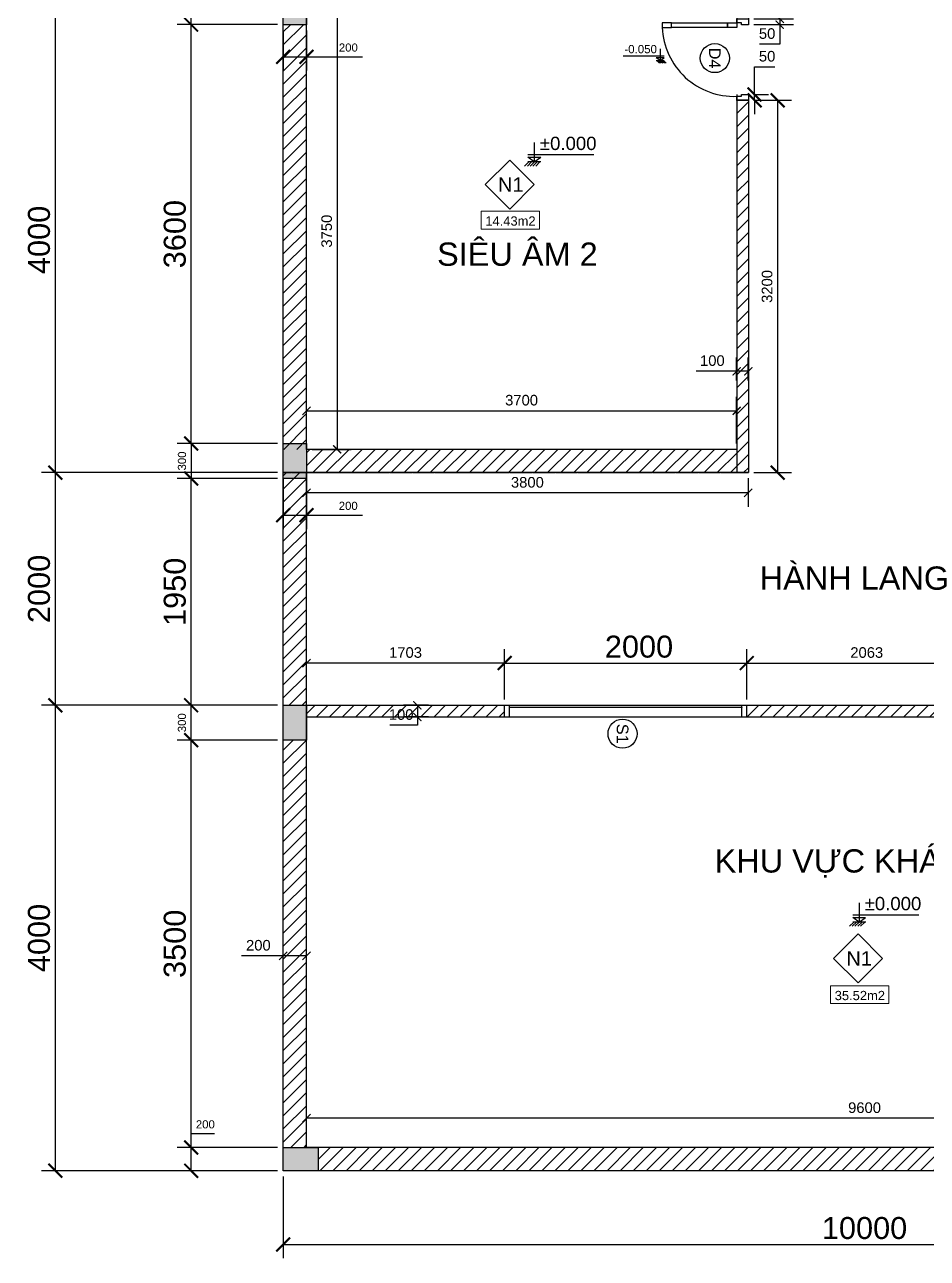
# Model space of a CAD drawing. Header units: millimetres. Extents: x -26398 to 135532, y -376633 to 43268.
# Drawn here: x 20060 to 27824, y -57741 to -47138 of the extents above; entities that cross this region are included whole.
import ezdxf
from ezdxf.enums import TextEntityAlignment as Align

# ---------------------------------------------------------------- set-up
doc = ezdxf.new("R2010")
doc.units = ezdxf.units.MM
doc.linetypes.add('ACAD_ISO02W100', pattern=[15, 12, -3])
for name, color, linetype in [('A-Door', 150, 'Continuous'), ('A5-KICHTHUOC', 251, 'Continuous'), ('cửa', 152, 'Continuous'), ('NT', 1, 'Continuous'), ('trục chia', 160, 'ACAD_ISO02W100'), ('TƯỜNG', 52, 'Continuous')]:
    doc.layers.add(name, color=color, linetype=linetype)
doc.layers.add('A6-GHICHU', color=147, linetype='Continuous', lineweight=20)
doc.styles.add('GHICHU35', font='', dxfattribs={"width": 0.9, "height": 350})
doc.styles.get("Standard").update_dxf_attribs({"font": 'arial.ttf'})
doc.styles.add('TUANH', font='')
doc.styles.get('GHICHU35').set_extended_font_data('VNI-Helve')
doc.styles.get('TUANH').set_extended_font_data('VNI-Helve-Condense', bold=True)
doc.dimstyles.new('dimmatbang', dxfattribs={"dimscale": 70, "dimtxt": 2.7, "dimasz": 1.7, "dimexe": 1.7, "dimexo": 0.7, "dimtad": 1, "dimtoh": 1, "dimdec": 1, "dimtxsty": 'Standard', "dimblk": 'ARCHTICK', "dimcen": 2.5, "dimclrd": 1, "dimclre": 256, "dimadec": 0, "dimazin": 0, "dimtfac": 1, "dimtdec": 1, "dimtmove": 0, "dimatfit": 3, "dimfxl": 1, "dimarcsym": 0})

# ---------------------------------------------------------------- blocks, each defined once
blk = doc.blocks.new('_ArchTick')
at = {"color": 0, "linetype": 'ByBlock', "const_width": 0.15}
blk.add_lwpolyline([(-0.5, -0.5), (0.5, 0.5)], dxfattribs=at)
blk = doc.blocks.new('*D18')
at = {"lineweight": -2, "transparency": 16777216}
for p, q in [((22235, -52988), (20205, -52988)), ((22235, -56988), (20205, -56988))]:
    blk.add_line(p, q, dxfattribs=at)
at = {"color": 1, "lineweight": -2, "transparency": 16777216}
blk.add_line((20324, -56988), (20324, -52988), dxfattribs=at)
at = {"layer": 'DEFPOINTS', "color": 0, "transparency": 16777216}
for p in [(20324, -52988), (22284, -52988), (22284, -56988)]:
    blk.add_point(p, dxfattribs=at)
at = {"color": 1, "lineweight": -2, "transparency": 16777216, "xscale": 119, "yscale": 119, "zscale": 119}
for p, rotation in [((20324, -52988), 90), ((20324, -56988), 270)]:
    blk.add_blockref('_ArchTick', p, dxfattribs=dict(at, rotation=rotation))
at = {"color": 0, "transparency": 16777216, "insert": (20184, -54988), "char_height": 189, "attachment_point": 5, "rotation": 90}
blk.add_mtext('4000', dxfattribs=at)
blk = doc.blocks.new('*D19')
at = {"lineweight": -2, "transparency": 16777216}
for p, q in [((22235, -50988), (20205, -50988)), ((22235, -52988), (20205, -52988))]:
    blk.add_line(p, q, dxfattribs=at)
at = {"color": 1, "lineweight": -2, "transparency": 16777216}
blk.add_line((20324, -52988), (20324, -50988), dxfattribs=at)
at = {"layer": 'DEFPOINTS', "color": 0, "transparency": 16777216}
for p in [(20324, -50988), (22284, -50988), (22284, -52988)]:
    blk.add_point(p, dxfattribs=at)
at = {"color": 1, "lineweight": -2, "transparency": 16777216, "xscale": 119, "yscale": 119, "zscale": 119}
for p, rotation in [((20324, -50988), 90), ((20324, -52988), 270)]:
    blk.add_blockref('_ArchTick', p, dxfattribs=dict(at, rotation=rotation))
at = {"color": 0, "transparency": 16777216, "insert": (20184, -51988), "char_height": 189, "attachment_point": 5, "rotation": 90}
blk.add_mtext('2000', dxfattribs=at)
blk = doc.blocks.new('*D20')
at = {"lineweight": -2, "transparency": 16777216}
for p, q in [((22235, -46988), (20205, -46988)), ((22235, -50988), (20205, -50988))]:
    blk.add_line(p, q, dxfattribs=at)
at = {"color": 1, "lineweight": -2, "transparency": 16777216}
blk.add_line((20324, -50988), (20324, -46988), dxfattribs=at)
at = {"layer": 'DEFPOINTS', "color": 0, "transparency": 16777216}
for p in [(20324, -46988), (22284, -46988), (22284, -50988)]:
    blk.add_point(p, dxfattribs=at)
at = {"color": 1, "lineweight": -2, "transparency": 16777216, "xscale": 119, "yscale": 119, "zscale": 119}
for p, rotation in [((20324, -46988), 90), ((20324, -50988), 270)]:
    blk.add_blockref('_ArchTick', p, dxfattribs=dict(at, rotation=rotation))
at = {"color": 0, "transparency": 16777216, "insert": (20184, -48988), "char_height": 189, "attachment_point": 5, "rotation": 90}
blk.add_mtext('4000', dxfattribs=at)
blk = doc.blocks.new('*D25')
at = {"lineweight": -2, "transparency": 16777216}
for p, q in [((22284, -57037), (22284, -57741)), ((32284, -57037), (32284, -57741))]:
    blk.add_line(p, q, dxfattribs=at)
at = {"color": 1, "lineweight": -2, "transparency": 16777216}
blk.add_line((22284, -57622), (32284, -57622), dxfattribs=at)
at = {"layer": 'DEFPOINTS', "color": 0, "transparency": 16777216}
for p in [(22284, -56988), (32284, -56988), (32284, -57622)]:
    blk.add_point(p, dxfattribs=at)
at = {"color": 1, "lineweight": -2, "transparency": 16777216, "xscale": 119, "yscale": 119, "zscale": 119, "rotation": 180}
blk.add_blockref('_ArchTick', (22284, -57622), dxfattribs=at)
at = {"color": 1, "lineweight": -2, "transparency": 16777216, "xscale": 119, "yscale": 119, "zscale": 119}
blk.add_blockref('_ArchTick', (32284, -57622), dxfattribs=at)
at = {"color": 0, "transparency": 16777216, "insert": (27284, -57482), "char_height": 189, "attachment_point": 5}
blk.add_mtext('10000', dxfattribs=at)
blk = doc.blocks.new('A$C7DB75F4D')
at = {"layer": 'A-Door'}
for points in [[(625, 740), (625, 660), (665, 660), (665, 740)], [(625, 180), (625, 660), (665, 660), (665, 180)], [(625, 100), (625, 180), (665, 180), (665, 100)], [(35, 100), (35, 60), (50, 60), (50, 50), (50, 0), (0, 0), (0, 100)], [(665, 100), (700, 100), (700, 0), (650, 0), (650, 50), (650, 60), (665, 60)]]:
    blk.add_lwpolyline(points, close=True, dxfattribs=at)
at = {"layer": 'NT', "color": 1}
blk.add_arc((650, 125), 616, 92.3278, 182.3278, dxfattribs=at)
blk = doc.blocks.new('*D35')
at = {"color": 1, "lineweight": -2, "transparency": 16777216}
for p, q in [((21492, -56788), (21492, -56669)), ((21492, -56669), (21692, -56669)), ((21492, -56988), (21492, -56788))]:
    blk.add_line(p, q, dxfattribs=at)
at = {"lineweight": -2, "transparency": 16777216}
for p, q in [((22235, -56788), (21373, -56788)), ((22235, -56988), (21373, -56988))]:
    blk.add_line(p, q, dxfattribs=at)
at = {"layer": 'DEFPOINTS', "color": 0, "transparency": 16777216}
for p in [(21492, -56788), (22284, -56788), (22284, -56988)]:
    blk.add_point(p, dxfattribs=at)
at = {"color": 1, "lineweight": -2, "transparency": 16777216, "xscale": 119, "yscale": 119, "zscale": 119}
for p, rotation in [((21492, -56788), 90), ((21492, -56988), 270)]:
    blk.add_blockref('_ArchTick', p, dxfattribs=dict(at, rotation=rotation))
at = {"color": 0, "transparency": 16777216, "insert": (21614, -56590), "char_height": 70, "attachment_point": 5}
blk.add_mtext('200', dxfattribs=at)
blk = doc.blocks.new('*D36')
at = {"lineweight": -2, "transparency": 16777216}
for p, q in [((22235, -53288), (21373, -53288)), ((22235, -56788), (21373, -56788))]:
    blk.add_line(p, q, dxfattribs=at)
at = {"color": 1, "lineweight": -2, "transparency": 16777216}
blk.add_line((21492, -56788), (21492, -53288), dxfattribs=at)
at = {"layer": 'DEFPOINTS', "color": 0, "transparency": 16777216}
for p in [(21492, -53288), (22284, -53288), (22284, -56788)]:
    blk.add_point(p, dxfattribs=at)
at = {"color": 1, "lineweight": -2, "transparency": 16777216, "xscale": 119, "yscale": 119, "zscale": 119}
for p, rotation in [((21492, -53288), 90), ((21492, -56788), 270)]:
    blk.add_blockref('_ArchTick', p, dxfattribs=dict(at, rotation=rotation))
at = {"color": 0, "transparency": 16777216, "insert": (21352, -55038), "char_height": 189, "attachment_point": 5, "rotation": 90}
blk.add_mtext('3500', dxfattribs=at)
blk = doc.blocks.new('*D37')
at = {"lineweight": -2, "transparency": 16777216}
for p, q in [((22235, -52988), (21401, -52988)), ((22235, -53288), (21401, -53288))]:
    blk.add_line(p, q, dxfattribs=at)
at = {"color": 1, "lineweight": -2, "transparency": 16777216}
blk.add_line((21492, -53288), (21492, -52988), dxfattribs=at)
at = {"layer": 'DEFPOINTS', "color": 0, "transparency": 16777216}
for p in [(21492, -52988), (22284, -52988), (22284, -53288)]:
    blk.add_point(p, dxfattribs=at)
at = {"color": 1, "lineweight": -2, "transparency": 16777216, "xscale": 70, "yscale": 70, "zscale": 70}
for p, rotation in [((21492, -52988), 90), ((21492, -53288), 270)]:
    blk.add_blockref('_ArchTick', p, dxfattribs=dict(at, rotation=rotation))
at = {"color": 0, "transparency": 16777216, "insert": (21413, -53138), "char_height": 70, "attachment_point": 5, "rotation": 90}
blk.add_mtext('300', dxfattribs=at)
blk = doc.blocks.new('*D38')
at = {"lineweight": -2, "transparency": 16777216}
for p, q in [((22235, -51038), (21373, -51038)), ((22235, -52988), (21373, -52988))]:
    blk.add_line(p, q, dxfattribs=at)
at = {"color": 1, "lineweight": -2, "transparency": 16777216}
blk.add_line((21492, -52988), (21492, -51038), dxfattribs=at)
at = {"layer": 'DEFPOINTS', "color": 0, "transparency": 16777216}
for p in [(21492, -51038), (22284, -51038), (22284, -52988)]:
    blk.add_point(p, dxfattribs=at)
at = {"color": 1, "lineweight": -2, "transparency": 16777216, "xscale": 119, "yscale": 119, "zscale": 119}
for p, rotation in [((21492, -51038), 90), ((21492, -52988), 270)]:
    blk.add_blockref('_ArchTick', p, dxfattribs=dict(at, rotation=rotation))
at = {"color": 0, "transparency": 16777216, "insert": (21352, -52013), "char_height": 189, "attachment_point": 5, "rotation": 90}
blk.add_mtext('1950', dxfattribs=at)
blk = doc.blocks.new('*D39')
at = {"lineweight": -2, "transparency": 16777216}
for p, q in [((22235, -50738), (21401, -50738)), ((22235, -51038), (21401, -51038))]:
    blk.add_line(p, q, dxfattribs=at)
at = {"color": 1, "lineweight": -2, "transparency": 16777216}
blk.add_line((21492, -50738), (21492, -51038), dxfattribs=at)
at = {"layer": 'DEFPOINTS', "color": 0, "transparency": 16777216}
for p in [(22284, -50738), (21492, -51038), (22284, -51038)]:
    blk.add_point(p, dxfattribs=at)
at = {"color": 1, "lineweight": -2, "transparency": 16777216, "xscale": 70, "yscale": 70, "zscale": 70}
for p, rotation in [((21492, -50738), 90), ((21492, -51038), 270)]:
    blk.add_blockref('_ArchTick', p, dxfattribs=dict(at, rotation=rotation))
at = {"color": 0, "transparency": 16777216, "insert": (21413, -50888), "char_height": 70, "attachment_point": 5, "rotation": 90}
blk.add_mtext('300', dxfattribs=at)
blk = doc.blocks.new('*D40')
at = {"lineweight": -2, "transparency": 16777216}
for p, q in [((22235, -47138), (21373, -47138)), ((22235, -50738), (21373, -50738))]:
    blk.add_line(p, q, dxfattribs=at)
at = {"color": 1, "lineweight": -2, "transparency": 16777216}
blk.add_line((21492, -50738), (21492, -47138), dxfattribs=at)
at = {"layer": 'DEFPOINTS', "color": 0, "transparency": 16777216}
for p in [(21492, -47138), (22284, -47138), (22284, -50738)]:
    blk.add_point(p, dxfattribs=at)
at = {"color": 1, "lineweight": -2, "transparency": 16777216, "xscale": 119, "yscale": 119, "zscale": 119}
for p, rotation in [((21492, -47138), 90), ((21492, -50738), 270)]:
    blk.add_blockref('_ArchTick', p, dxfattribs=dict(at, rotation=rotation))
at = {"color": 0, "transparency": 16777216, "insert": (21352, -48938), "char_height": 189, "attachment_point": 5, "rotation": 90}
blk.add_mtext('3600', dxfattribs=at)
blk = doc.blocks.new('*D41')
at = {"color": 1, "lineweight": -2, "transparency": 16777216}
for p, q in [((21492, -46988), (21492, -46918)), ((21492, -46918), (21654, -46918)), ((21492, -47138), (21492, -46988))]:
    blk.add_line(p, q, dxfattribs=at)
at = {"lineweight": -2, "transparency": 16777216}
for p, q in [((22235, -46988), (21401, -46988)), ((22235, -47138), (21401, -47138))]:
    blk.add_line(p, q, dxfattribs=at)
at = {"layer": 'DEFPOINTS', "color": 0, "transparency": 16777216}
for p in [(21492, -46988), (22284, -46988), (22284, -47138)]:
    blk.add_point(p, dxfattribs=at)
at = {"color": 1, "lineweight": -2, "transparency": 16777216, "xscale": 70, "yscale": 70, "zscale": 70}
for p, rotation in [((21492, -46988), 90), ((21492, -47138), 270)]:
    blk.add_blockref('_ArchTick', p, dxfattribs=dict(at, rotation=rotation))
at = {"color": 0, "transparency": 16777216, "insert": (21595, -46846), "char_height": 56, "attachment_point": 5}
blk.add_mtext('150', dxfattribs=at)
blk = doc.blocks.new('*D56')
at = {"lineweight": -2, "transparency": 16777216}
for p, q in [((24188, -52939), (24188, -52506)), ((26271, -52939), (26271, -52506))]:
    blk.add_line(p, q, dxfattribs=at)
at = {"color": 1, "lineweight": -2, "transparency": 16777216}
blk.add_line((24188, -52625), (26271, -52625), dxfattribs=at)
at = {"layer": 'DEFPOINTS', "color": 0, "transparency": 16777216}
for p in [(26271, -52625), (24188, -52988), (26271, -52988)]:
    blk.add_point(p, dxfattribs=at)
at = {"color": 1, "lineweight": -2, "transparency": 16777216, "xscale": 119, "yscale": 119, "zscale": 119, "rotation": 180}
blk.add_blockref('_ArchTick', (24188, -52625), dxfattribs=at)
at = {"color": 1, "lineweight": -2, "transparency": 16777216, "xscale": 119, "yscale": 119, "zscale": 119}
blk.add_blockref('_ArchTick', (26271, -52625), dxfattribs=at)
at = {"color": 0, "transparency": 16777216, "insert": (25344, -52485), "char_height": 189, "attachment_point": 5}
blk.add_mtext('{\\fArial|b0|i0|c163|p34;2000}', dxfattribs=at)
blk = doc.blocks.new('1-cote nen')
for p, q in [((-2, 267), (-2, 0)), ((-91, 102), (828, 102)), ((-2, 0), (-91, 63)), ((-91, 63), (88, 63)), ((90, 0), (-91, 0)), ((-2, 0), (88, 63)), ((-137, -60), (-77, 0)), ((-99, -60), (-39, 0)), ((-60, -60), (0, 0)), ((-21, -60), (39, 0)), ((17, -60), (77, 0))]:
    blk.add_line(p, q)
at = {"ltscale": 50, "style": 'GHICHU35', "width": 0.9}
blk.add_attdef('%%P0.000', (75, 164), '', height=187, dxfattribs=at)
blk = doc.blocks.new('*D60')
at = {"lineweight": -2, "transparency": 16777216}
for p, q in [((22484, -50787), (22484, -51473)), ((22284, -51037), (22284, -51473))]:
    blk.add_line(p, q, dxfattribs=at)
at = {"color": 1, "lineweight": -2, "transparency": 16777216}
for p, q in [((22284, -51354), (22484, -51354)), ((22484, -51354), (22965, -51354))]:
    blk.add_line(p, q, dxfattribs=at)
at = {"layer": 'DEFPOINTS', "color": 0, "transparency": 16777216}
for p in [(22484, -50738), (22284, -50988), (22484, -51354)]:
    blk.add_point(p, dxfattribs=at)
at = {"color": 1, "lineweight": -2, "transparency": 16777216, "xscale": 119, "yscale": 119, "zscale": 119, "rotation": 180}
blk.add_blockref('_ArchTick', (22284, -51354), dxfattribs=at)
at = {"color": 1, "lineweight": -2, "transparency": 16777216, "xscale": 119, "yscale": 119, "zscale": 119}
blk.add_blockref('_ArchTick', (22484, -51354), dxfattribs=at)
at = {"color": 0, "transparency": 16777216, "insert": (22843, -51274), "char_height": 70, "attachment_point": 5}
blk.add_mtext('200', dxfattribs=at)
blk = doc.blocks.new('*D61')
at = {"lineweight": -2, "transparency": 16777216}
for p, q in [((22284, -47187), (22284, -47533)), ((22484, -47187), (22484, -47533))]:
    blk.add_line(p, q, dxfattribs=at)
at = {"color": 1, "lineweight": -2, "transparency": 16777216}
for p, q in [((22284, -47414), (22484, -47414)), ((22484, -47414), (22966, -47414))]:
    blk.add_line(p, q, dxfattribs=at)
at = {"layer": 'DEFPOINTS', "color": 0, "transparency": 16777216}
for p in [(22284, -47138), (22484, -47138), (22484, -47414)]:
    blk.add_point(p, dxfattribs=at)
at = {"color": 1, "lineweight": -2, "transparency": 16777216, "xscale": 119, "yscale": 119, "zscale": 119, "rotation": 180}
blk.add_blockref('_ArchTick', (22284, -47414), dxfattribs=at)
at = {"color": 1, "lineweight": -2, "transparency": 16777216, "xscale": 119, "yscale": 119, "zscale": 119}
blk.add_blockref('_ArchTick', (22484, -47414), dxfattribs=at)
at = {"color": 0, "transparency": 16777216, "insert": (22844, -47335), "char_height": 70, "attachment_point": 5}
blk.add_mtext('200', dxfattribs=at)
blk = doc.blocks.new('*D67')
at = {"lineweight": -2, "transparency": 16777216}
for p, q in [((26333, -47788), (26656, -47788)), ((26333, -50988), (26656, -50988))]:
    blk.add_line(p, q, dxfattribs=at)
at = {"color": 1, "lineweight": -2, "transparency": 16777216}
blk.add_line((26537, -50988), (26537, -47788), dxfattribs=at)
at = {"layer": 'DEFPOINTS', "color": 0, "transparency": 16777216}
for p in [(26284, -47788), (26537, -47788), (26284, -50988)]:
    blk.add_point(p, dxfattribs=at)
at = {"color": 1, "lineweight": -2, "transparency": 16777216, "xscale": 119, "yscale": 119, "zscale": 119}
for p, rotation in [((26537, -47788), 90), ((26537, -50988), 270)]:
    blk.add_blockref('_ArchTick', p, dxfattribs=dict(at, rotation=rotation))
at = {"color": 0, "transparency": 16777216, "insert": (26446, -49388), "char_height": 91, "attachment_point": 5, "rotation": 90}
blk.add_mtext('3200', dxfattribs=at)
blk = doc.blocks.new('*D68')
at = {"color": 1, "lineweight": -2, "transparency": 16777216}
for p, q in [((26338, -47738), (26338, -47500)), ((26338, -47500), (26511, -47500)), ((26338, -47788), (26338, -47738)), ((26338, -47788), (26338, -47907))]:
    blk.add_line(p, q, dxfattribs=at)
at = {"lineweight": -2, "transparency": 16777216}
for p, q in [((26333, -47738), (26457, -47738)), ((26333, -47788), (26457, -47788))]:
    blk.add_line(p, q, dxfattribs=at)
at = {"layer": 'DEFPOINTS', "color": 0, "transparency": 16777216}
for p in [(26284, -47738), (26284, -47788), (26338, -47738)]:
    blk.add_point(p, dxfattribs=at)
at = {"color": 1, "lineweight": -2, "transparency": 16777216, "xscale": 119, "yscale": 119, "zscale": 119}
for p, rotation in [((26338, -47738), 270), ((26338, -47788), 90)]:
    blk.add_blockref('_ArchTick', p, dxfattribs=dict(at, rotation=rotation))
at = {"color": 0, "transparency": 16777216, "insert": (26446, -47410), "char_height": 91, "attachment_point": 5}
blk.add_mtext('50', dxfattribs=at)
blk = doc.blocks.new('*D69')
at = {"color": 1, "lineweight": -2, "transparency": 16777216}
for p, q in [((26555, -47088), (26555, -47018)), ((26555, -47088), (26555, -47138)), ((26555, -47138), (26555, -47305)), ((26555, -47305), (26381, -47305))]:
    blk.add_line(p, q, dxfattribs=at)
at = {"lineweight": -2, "transparency": 16777216}
for p, q in [((26333, -47088), (26674, -47088)), ((26333, -47138), (26674, -47138))]:
    blk.add_line(p, q, dxfattribs=at)
at = {"layer": 'DEFPOINTS', "color": 0, "transparency": 16777216}
for p in [(26284, -47088), (26284, -47138), (26555, -47088)]:
    blk.add_point(p, dxfattribs=at)
at = {"color": 1, "lineweight": -2, "transparency": 16777216, "xscale": 70, "yscale": 70, "zscale": 70}
for p, rotation in [((26555, -47088), 270), ((26555, -47138), 90)]:
    blk.add_blockref('_ArchTick', p, dxfattribs=dict(at, rotation=rotation))
at = {"color": 0, "transparency": 16777216, "insert": (26446, -47215), "char_height": 91, "attachment_point": 5}
blk.add_mtext('50', dxfattribs=at)
blk = doc.blocks.new('*D133')
at = {"lineweight": -2, "transparency": 16777216}
for p, q in [((26184, -50197), (26184, -49998)), ((26284, -50197), (26284, -49998))]:
    blk.add_line(p, q, dxfattribs=at)
at = {"color": 1, "lineweight": -2, "transparency": 16777216}
for p, q in [((26184, -50117), (25835, -50117)), ((26284, -50117), (26184, -50117))]:
    blk.add_line(p, q, dxfattribs=at)
at = {"layer": 'DEFPOINTS', "color": 0, "transparency": 16777216}
for p in [(26184, -50117), (26184, -50246), (26284, -50246)]:
    blk.add_point(p, dxfattribs=at)
at = {"color": 1, "lineweight": -2, "transparency": 16777216, "xscale": 70, "yscale": 70, "zscale": 70, "rotation": 180}
blk.add_blockref('_ArchTick', (26184, -50117), dxfattribs=at)
at = {"color": 1, "lineweight": -2, "transparency": 16777216, "xscale": 70, "yscale": 70, "zscale": 70}
blk.add_blockref('_ArchTick', (26284, -50117), dxfattribs=at)
at = {"color": 0, "transparency": 16777216, "insert": (25975, -50026), "char_height": 91, "attachment_point": 5}
blk.add_mtext('100', dxfattribs=at)
blk = doc.blocks.new('*D151')
at = {"lineweight": -2, "transparency": 16777216}
for p, q in [((22533, -47038), (22867, -47038)), ((22533, -50788), (22867, -50788))]:
    blk.add_line(p, q, dxfattribs=at)
at = {"color": 1, "lineweight": -2, "transparency": 16777216}
blk.add_line((22748, -47038), (22748, -50788), dxfattribs=at)
at = {"layer": 'DEFPOINTS', "color": 0, "transparency": 16777216}
for p in [(22484, -47038), (22484, -50788), (22748, -50788)]:
    blk.add_point(p, dxfattribs=at)
at = {"color": 1, "lineweight": -2, "transparency": 16777216, "xscale": 70, "yscale": 70, "zscale": 70}
for p, rotation in [((22748, -47038), 90), ((22748, -50788), 270)]:
    blk.add_blockref('_ArchTick', p, dxfattribs=dict(at, rotation=rotation))
at = {"color": 0, "transparency": 16777216, "insert": (22658, -48913), "char_height": 91, "attachment_point": 5, "rotation": 90}
blk.add_mtext('3750', dxfattribs=at)
blk = doc.blocks.new('*D152')
at = {"lineweight": -2, "transparency": 16777216}
for p, q in [((22484, -50739), (22484, -50338)), ((26184, -50739), (26184, -50338))]:
    blk.add_line(p, q, dxfattribs=at)
at = {"color": 1, "lineweight": -2, "transparency": 16777216}
blk.add_line((22484, -50457), (26184, -50457), dxfattribs=at)
at = {"layer": 'DEFPOINTS', "color": 0, "transparency": 16777216}
for p in [(26184, -50457), (22484, -50788), (26184, -50788)]:
    blk.add_point(p, dxfattribs=at)
at = {"color": 1, "lineweight": -2, "transparency": 16777216, "xscale": 70, "yscale": 70, "zscale": 70, "rotation": 180}
blk.add_blockref('_ArchTick', (22484, -50457), dxfattribs=at)
at = {"color": 1, "lineweight": -2, "transparency": 16777216, "xscale": 70, "yscale": 70, "zscale": 70}
blk.add_blockref('_ArchTick', (26184, -50457), dxfattribs=at)
at = {"color": 0, "transparency": 16777216, "insert": (24334, -50366), "char_height": 91, "attachment_point": 5}
blk.add_mtext('3700', dxfattribs=at)
blk = doc.blocks.new('*D170')
at = {"lineweight": -2, "transparency": 16777216}
for p, q in [((22484, -56739), (22484, -56418)), ((32084, -56739), (32084, -56418))]:
    blk.add_line(p, q, dxfattribs=at)
at = {"color": 1, "lineweight": -2, "transparency": 16777216}
blk.add_line((32084, -56537), (22484, -56537), dxfattribs=at)
at = {"layer": 'DEFPOINTS', "color": 0, "transparency": 16777216}
for p in [(22484, -56537), (22484, -56788), (32084, -56788)]:
    blk.add_point(p, dxfattribs=at)
at = {"color": 1, "lineweight": -2, "transparency": 16777216, "xscale": 70, "yscale": 70, "zscale": 70, "rotation": 180}
blk.add_blockref('_ArchTick', (22484, -56537), dxfattribs=at)
at = {"color": 1, "lineweight": -2, "transparency": 16777216, "xscale": 70, "yscale": 70, "zscale": 70}
blk.add_blockref('_ArchTick', (32084, -56537), dxfattribs=at)
at = {"color": 0, "transparency": 16777216, "insert": (27284, -56447), "char_height": 91, "attachment_point": 5}
blk.add_mtext('9600', dxfattribs=at)
blk = doc.blocks.new('*D171')
at = {"lineweight": -2, "transparency": 16777216}
for p, q in [((22484, -52939), (22484, -52506)), ((24188, -52939), (24188, -52506))]:
    blk.add_line(p, q, dxfattribs=at)
at = {"color": 1, "lineweight": -2, "transparency": 16777216}
blk.add_line((24188, -52625), (22484, -52625), dxfattribs=at)
at = {"layer": 'DEFPOINTS', "color": 0, "transparency": 16777216}
for p in [(22484, -52625), (22484, -52988), (24188, -52988)]:
    blk.add_point(p, dxfattribs=at)
at = {"color": 1, "lineweight": -2, "transparency": 16777216, "xscale": 70, "yscale": 70, "zscale": 70, "rotation": 180}
blk.add_blockref('_ArchTick', (22484, -52625), dxfattribs=at)
at = {"color": 1, "lineweight": -2, "transparency": 16777216, "xscale": 70, "yscale": 70, "zscale": 70}
blk.add_blockref('_ArchTick', (24188, -52625), dxfattribs=at)
at = {"color": 0, "transparency": 16777216, "insert": (23336, -52535), "char_height": 91, "attachment_point": 5}
blk.add_mtext('{\\fArial|b0|i0|c163|p34;1703}', dxfattribs=at)
blk = doc.blocks.new('*D172')
at = {"lineweight": -2, "transparency": 16777216}
for p, q in [((26271, -52939), (26271, -52506)), ((28334, -52939), (28334, -52506))]:
    blk.add_line(p, q, dxfattribs=at)
at = {"color": 1, "lineweight": -2, "transparency": 16777216}
blk.add_line((26271, -52625), (28334, -52625), dxfattribs=at)
at = {"layer": 'DEFPOINTS', "color": 0, "transparency": 16777216}
for p in [(28334, -52625), (26271, -52988), (28334, -52988)]:
    blk.add_point(p, dxfattribs=at)
at = {"color": 1, "lineweight": -2, "transparency": 16777216, "xscale": 70, "yscale": 70, "zscale": 70, "rotation": 180}
blk.add_blockref('_ArchTick', (26271, -52625), dxfattribs=at)
at = {"color": 1, "lineweight": -2, "transparency": 16777216, "xscale": 70, "yscale": 70, "zscale": 70}
blk.add_blockref('_ArchTick', (28334, -52625), dxfattribs=at)
at = {"color": 0, "transparency": 16777216, "insert": (27303, -52535), "char_height": 91, "attachment_point": 5}
blk.add_mtext('{\\fArial|b0|i0|c163|p34;2063}', dxfattribs=at)
blk = doc.blocks.new('*D176')
at = {"lineweight": -2, "transparency": 16777216}
for p, q in [((22484, -51037), (22484, -51281)), ((26284, -51037), (26284, -51281))]:
    blk.add_line(p, q, dxfattribs=at)
at = {"color": 1, "lineweight": -2, "transparency": 16777216}
blk.add_line((26284, -51162), (22484, -51162), dxfattribs=at)
at = {"layer": 'DEFPOINTS', "color": 0, "transparency": 16777216}
for p in [(22484, -50988), (26284, -50988), (22484, -51162)]:
    blk.add_point(p, dxfattribs=at)
at = {"color": 1, "lineweight": -2, "transparency": 16777216, "xscale": 70, "yscale": 70, "zscale": 70, "rotation": 180}
blk.add_blockref('_ArchTick', (22484, -51162), dxfattribs=at)
at = {"color": 1, "lineweight": -2, "transparency": 16777216, "xscale": 70, "yscale": 70, "zscale": 70}
blk.add_blockref('_ArchTick', (26284, -51162), dxfattribs=at)
at = {"color": 0, "transparency": 16777216, "insert": (24384, -51072), "char_height": 91, "attachment_point": 5}
blk.add_mtext('3800', dxfattribs=at)
blk = doc.blocks.new('*D180')
at = {"lineweight": -2, "transparency": 16777216}
for p, q in [((23533, -52988), (23319, -52988)), ((23533, -53088), (23319, -53088))]:
    blk.add_line(p, q, dxfattribs=at)
at = {"color": 1, "lineweight": -2, "transparency": 16777216}
for p, q in [((23438, -52988), (23438, -53088)), ((23438, -53088), (23438, -53158)), ((23438, -53158), (23202, -53158))]:
    blk.add_line(p, q, dxfattribs=at)
at = {"layer": 'DEFPOINTS', "color": 0, "transparency": 16777216}
for p in [(23582, -52988), (23438, -53088), (23582, -53088)]:
    blk.add_point(p, dxfattribs=at)
at = {"color": 1, "lineweight": -2, "transparency": 16777216, "xscale": 70, "yscale": 70, "zscale": 70}
for p, rotation in [((23438, -52988), 90), ((23438, -53088), 270)]:
    blk.add_blockref('_ArchTick', p, dxfattribs=dict(at, rotation=rotation))
at = {"color": 0, "transparency": 16777216, "insert": (23298, -53068), "char_height": 91, "attachment_point": 5}
blk.add_mtext('100', dxfattribs=at)
blk = doc.blocks.new('*D183')
at = {"lineweight": -2, "transparency": 16777216}
for p, q in [((22284, -55288), (22284, -55022)), ((22484, -55288), (22484, -55022))]:
    blk.add_line(p, q, dxfattribs=at)
at = {"color": 1, "lineweight": -2, "transparency": 16777216}
for p, q in [((22284, -55141), (21925, -55141)), ((22484, -55141), (22284, -55141))]:
    blk.add_line(p, q, dxfattribs=at)
at = {"layer": 'DEFPOINTS', "color": 0, "transparency": 16777216}
for p in [(22284, -55141), (22284, -55337), (22484, -55337)]:
    blk.add_point(p, dxfattribs=at)
at = {"color": 1, "lineweight": -2, "transparency": 16777216, "xscale": 70, "yscale": 70, "zscale": 70, "rotation": 180}
blk.add_blockref('_ArchTick', (22284, -55141), dxfattribs=at)
at = {"color": 1, "lineweight": -2, "transparency": 16777216, "xscale": 70, "yscale": 70, "zscale": 70}
blk.add_blockref('_ArchTick', (22484, -55141), dxfattribs=at)
at = {"color": 0, "transparency": 16777216, "insert": (22070, -55051), "char_height": 91, "attachment_point": 5}
blk.add_mtext('200', dxfattribs=at)

msp = doc.modelspace()

# ---------------------------------------------------------------- hatches: boundary and pattern name
h = msp.add_hatch(color=1)
h.dxf.hatch_style = 1
h.paths.add_polyline_path([(22284.47, -46838.06), (22284.47, -47138.06), (22484.47, -47138.06), (22484.47, -46838.06)])
h = msp.add_hatch()
h.set_pattern_fill('ANSI31', color=256, scale=25)
h.paths.add_polyline_path([(26184.47, -50988.06), (26284.47, -50988.06), (26284.47, -47788.06), (26184.47, -47788.06)])
h.paths.add_polyline_path([(25841.95, -50120.99), (26099.55, -50120.99), (26099.55, -49933.47), (25841.95, -49933.47)], flags=9)
h = msp.add_hatch(color=1)
h.dxf.hatch_style = 1
h.paths.add_polyline_path([(22484.47, -51038.06), (22484.47, -50738.06), (22284.47, -50738.06), (22284.47, -51038.06)])
h = msp.add_hatch()
h.set_pattern_fill('ANSI31', color=256, scale=25)
h.paths.add_polyline_path([(22484.47, -53288.06), (22284.47, -53288.06), (22284.47, -56788.06), (22484.47, -56788.06)])
h.paths.add_polyline_path([(28334.47, -52988.06), (26271.25, -52988.06), (26271.25, -53088.06), (28334.47, -53088.06)])
h.paths.add_polyline_path([(24187.91, -52988.06), (22484.47, -52988.06), (22484.47, -53088.06), (24187.91, -53088.06)])
h.paths.add_polyline_path([(26184.47, -50788.06), (22484.47, -50788.06), (22484.47, -50988.06), (26184.47, -50988.06)])
h.paths.add_polyline_path([(32084.47, -50788.06), (28384.47, -50788.06), (28384.47, -50988.06), (32084.47, -50988.06)])
h.paths.add_polyline_path([(32084.47, -52988.06), (29884.47, -52988.06), (29884.47, -53088.06), (32084.47, -53088.06)])
h.paths.add_polyline_path([(32284.47, -51038.06), (32084.47, -51038.06), (32084.47, -52988.06), (32284.47, -52988.06)])
h = msp.add_hatch()
h.set_pattern_fill('ANSI31', color=256, scale=25)
h.paths.add_polyline_path([(22484.47, -50988.06), (22284.47, -50988.06), (22284.47, -52988.06), (22484.47, -52988.06)])
h = msp.add_hatch(color=1)
h.dxf.hatch_style = 1
h.paths.add_polyline_path([(22284.47, -52988.06), (22284.47, -53288.06), (22484.47, -53288.06), (22484.47, -52988.06)])
h = msp.add_hatch(color=1)
h.dxf.hatch_style = 1
h.paths.add_polyline_path([(22284.47, -56988.06), (22584.47, -56988.06), (22584.47, -56788.06), (22284.47, -56788.06)])
h = msp.add_hatch()
h.set_pattern_fill('ANSI31', color=256, scale=25)
h.paths.add_polyline_path([(31984.47, -56788.06), (28284.47, -56788.06), (28284.47, -56988.06), (31984.47, -56988.06)])
h.paths.add_polyline_path([(28284.47, -56788.06), (26284.47, -56788.06), (26284.47, -56988.06), (28284.47, -56988.06)])
h.paths.add_polyline_path([(26284.47, -56788.06), (22584.47, -56788.06), (22584.47, -56988.06), (26284.47, -56988.06)])

# ---------------------------------------------------------------- linework, layer by layer
at = {"linetype": 'Continuous'}
for p, q in [((22284.47, -47200.26), (22346.67, -47138.06)), ((22284.47, -47312.52), (22458.92, -47138.06)), ((22284.47, -47424.77), (22484.47, -47224.77)), ((22284.47, -47537.02), (22484.47, -47337.02)), ((22284.47, -47649.28), (22484.47, -47449.28)), ((22284.47, -47761.53), (22484.47, -47561.53)), ((22284.47, -47873.78), (22484.47, -47673.78)), ((22284.47, -47986.04), (22484.47, -47786.04)), ((22284.47, -48098.29), (22484.47, -47898.29)), ((22284.47, -48210.54), (22484.47, -48010.54)), ((22284.47, -48322.79), (22484.47, -48122.79)), ((22284.47, -48435.05), (22484.47, -48235.05)), ((22284.47, -48547.3), (22484.47, -48347.3)), ((22284.47, -48659.55), (22484.47, -48459.55)), ((22284.47, -48771.81), (22484.47, -48571.81)), ((22284.47, -48884.06), (22484.47, -48684.06)), ((22284.47, -48996.31), (22484.47, -48796.31)), ((22284.47, -49108.57), (22484.47, -48908.57)), ((22284.47, -49220.82), (22484.47, -49020.82)), ((22284.47, -49333.07), (22484.47, -49133.07)), ((22284.47, -49445.33), (22484.47, -49245.33)), ((22284.47, -49557.58), (22484.47, -49357.58)), ((22284.47, -49669.83), (22484.47, -49469.83)), ((22284.47, -49782.09), (22484.47, -49582.09)), ((22284.47, -49894.34), (22484.47, -49694.34)), ((22284.47, -50006.59), (22484.47, -49806.59)), ((22284.47, -50118.85), (22484.47, -49918.85)), ((22284.47, -50231.1), (22484.47, -50031.1)), ((22284.47, -50343.35), (22484.47, -50143.35)), ((22284.47, -50455.61), (22484.47, -50255.61)), ((22284.47, -50567.86), (22484.47, -50367.86)), ((22284.47, -50680.11), (22484.47, -50480.11)), ((22288.77, -50788.06), (22484.47, -50592.37)), ((22401.03, -50788.06), (22484.47, -50704.62))]:
    msp.add_line(p, q, dxfattribs=at)
for p, q in [((26184.47, -47788.06), (26284.47, -47788.06)), ((26284.47, -47788.06), (26184.47, -47788.06)), ((24187.91, -53088.06), (24187.91, -52988.06)), ((24229.58, -53088.06), (24229.58, -52988.06)), ((24271.25, -52988.06), (26271.25, -52988.06)), ((26229.58, -53088.06), (26229.58, -52988.06)), ((26271.25, -53088.06), (26271.25, -52988.06)), ((24271.25, -53088.06), (26271.25, -53088.06))]:
    msp.add_line(p, q)
for points in [[(22484.47, -47138.06), (22284.47, -47138.06), (22284.47, -46838.06), (22484.47, -46838.06)], [(22284.47, -50738.06), (22484.47, -50738.06), (22484.47, -51038.06), (22284.47, -51038.06)], [(22484.47, -53288.06), (22284.47, -53288.06), (22284.47, -52988.06), (22484.47, -52988.06)], [(22584.47, -56788.06), (22584.47, -56988.06), (22284.47, -56988.06), (22284.47, -56788.06)]]:
    msp.add_lwpolyline(points, close=True)
at = {"color": 4}
msp.add_lwpolyline([(24229.58, -53002.98), (26229.58, -53002.98), (26229.58, -53007.98), (24229.58, -53007.98)], close=True, dxfattribs=at)
for centre in [(25996.46, -47425.33), (25202.82, -53232.21)]:
    msp.add_circle(centre, 125.19)
at = {"layer": 'A6-GHICHU', "ltscale": 0.5}
for points in [[(24231.9, -48723.19), (24442.06, -48513.03), (24231.9, -48302.88), (24021.75, -48513.03)], [(23986.41, -48740.95), (24487.47, -48740.95), (24487.47, -48895.46), (23986.41, -48895.46)], [(27228.2, -55373.64), (27438.36, -55163.48), (27228.2, -54953.33), (27018.05, -55163.48)], [(26991.84, -55397.74), (27492.9, -55397.74), (27492.9, -55552.25), (26991.84, -55552.25)]]:
    msp.add_lwpolyline(points, close=True, dxfattribs=at)
at = {"layer": 'trục chia'}
msp.add_line((22284.47, -50988.06), (26284.47, -50988.06), dxfattribs=at)
at = {"layer": 'TƯỜNG'}
for p, q in [((22284.47, -50988.06), (22284.47, -24988.06)), ((22484.47, -50788.06), (22484.47, -25188.06)), ((26184.47, -43738.06), (26184.47, -47138.06)), ((26284.47, -43738.06), (26284.47, -47138.06)), ((26184.47, -47738.06), (26184.47, -50988.06)), ((26284.47, -47738.06), (26284.47, -50988.06)), ((26184.47, -50788.06), (22484.47, -50788.06)), ((26284.47, -50988.06), (22284.47, -50988.06)), ((22284.47, -52988.06), (22284.47, -50988.06)), ((22484.47, -52988.06), (22484.47, -50988.06)), ((22284.47, -56988.06), (22284.47, -52988.06)), ((22484.47, -56788.06), (22484.47, -52988.06)), ((22484.47, -52988.06), (28434.47, -52988.06)), ((22484.47, -53088.06), (28459.47, -53088.06)), ((32084.47, -56788.06), (22484.47, -56788.06)), ((32284.47, -56988.06), (22284.47, -56988.06))]:
    msp.add_line(p, q, dxfattribs=at)
msp.add_lwpolyline([(32284.47, -18988.06), (32284.47, -56988.06), (22284.47, -56988.06), (22284.47, -18988.06), (23818.5, -18988.06)], dxfattribs=at)

# ---------------------------------------------------------------- block references
at = {"layer": 'A5-KICHTHUOC', "ltscale": 0.5}
ref = msp.add_blockref('1-cote nen', (25525.7, -47446.41), dxfattribs=dict(at, xscale=-0.3822541714018616, yscale=0.3822541714018616, zscale=0.3822541714018616))
ref.add_attrib('%%P0.000', '-0.050', (25218.04, -47383.74), dxfattribs={"layer": '0', "color": 4, "ltscale": 50, "height": 70.788})
ref = msp.add_blockref('1-cote nen', (24444.87, -48316.72), dxfattribs=dict(at, xscale=0.61735318627815, yscale=0.61735318627815, zscale=0.61735318627815))
ref.add_attrib('%%P0.000', '%%P0.000', (24491.46, -48215.51), dxfattribs={"layer": '0', "color": 4, "ltscale": 50, "height": 114.325})
ref = msp.add_blockref('1-cote nen', (27238.41, -54850.59), dxfattribs=dict(at, xscale=0.61735318627815, yscale=0.61735318627815, zscale=0.61735318627815))
ref.add_attrib('%%P0.000', '%%P0.000', (27285.01, -54749.37), dxfattribs={"layer": '0', "color": 4, "ltscale": 50, "height": 114.325})
at = {"layer": 'cửa', "rotation": 90.00000000000001}
msp.add_blockref('A$C7DB75F4D', (26284.47, -47788.06), dxfattribs=at)

# ---------------------------------------------------------------- texts
for s, p in [('SIÊU ÂM 2', (24298.04, -49110.31)), ('HÀNH LANG', (27196.73, -51894.79)), ('KHU VỰC KHÁM SẢN', (27409.78, -54325.44))]:
    msp.add_text(s, height=200).set_placement(p, align=Align.MIDDLE_CENTER)
at = {"layer": 'A6-GHICHU', "ltscale": 0.5, "attachment_point": 5, "style": 'TUANH'}
for s, insert, char_height in [('{\\fArial|b0|i0|c0|p34;N1}', (24241.24, -48512.79), 123.835), ('{\\fArial|b0|i0|c163|p34;14.43\\fArial|b0|i0|c0|p34;m2}', (24238.3, -48826.2), 79.5593), ('{\\fArial|b0|i0|c0|p34;N1}', (27237.54, -55163.24), 123.835), ('{\\fArial|b0|i0|c163|p34;35.52\\fArial|b0|i0|c0|p34;m2}', (27243.73, -55482.99), 79.5593)]:
    msp.add_mtext(s, dxfattribs=dict(at, insert=insert, char_height=char_height))
at = {"layer": 'TƯỜNG'}
for s, p in [('D4', (25996.46, -47425.33)), ('S1', (25202.82, -53232.21))]:
    msp.add_text(s, height=100.154, rotation=270, dxfattribs=at).set_placement(p, align=Align.MIDDLE_CENTER)

# ---------------------------------------------------------------- dimensions: what is measured, and where the dimension line sits
for base, p1, p2, angle, override, picture, middle in [((21492.47, -46988.06), (22284.47, -47138.06), (22284.47, -46988.06), 270, {"dimtxt": 0.8, "dimasz": 1, "dimexe": 1.3}, '*D41', (21595.35, -46845.72)), ((22748.31, -50788.06), (22484.47, -47038.06), (22484.47, -50788.06), 90, {"dimtxt": 1.3, "dimasz": 1}, '*D151', (22658.06, -48913.06)), ((26536.58, -47788.06), (26284.47, -50988.06), (26284.47, -47788.06), 90, {"dimtxt": 1.3}, '*D67', (26446.34, -49388.06)), ((21492.47, -51038.06), (22284.47, -50738.06), (22284.47, -51038.06), 270, {"dimtxt": 1, "dimasz": 1, "dimexe": 1.3}, '*D39', (21412.95, -50888.06)), ((21492.47, -52988.06), (22284.47, -53288.06), (22284.47, -52988.06), 270, {"dimtxt": 1, "dimasz": 1, "dimexe": 1.3}, '*D37', (21412.95, -53138.06)), ((23438.06, -53088.06), (23582.22, -52988.06), (23582.22, -53088.06), 90, {"dimtxt": 1.3, "dimasz": 1}, '*D180', (23298.22, -53067.85)), ((21492.47, -56788.06), (22284.47, -56988.06), (22284.47, -56788.06), 270, {"dimtxt": 1}, '*D35', (21614.02, -56589.57))]:
    dim = msp.add_linear_dim(base=base, p1=p1, p2=p2, angle=angle, dimstyle='dimmatbang', override=override)
    dim.commit()
    dim.dimension.update_dxf_attribs({"geometry": picture, "text_midpoint": middle})
for base, p1, p2, picture, middle in [((20324.1, -46988.06), (22284.47, -50988.06), (22284.47, -46988.06), '*D20', (20183.85, -48988.06)), ((21492.47, -47138.06), (22284.47, -50738.06), (22284.47, -47138.06), '*D40', (21352.15, -48938.06)), ((20324.1, -50988.06), (22284.47, -52988.06), (22284.47, -50988.06), '*D19', (20183.85, -51988.06)), ((21492.47, -51038.06), (22284.47, -52988.06), (22284.47, -51038.06), '*D38', (21352.22, -52013.06)), ((20324.1, -52988.06), (22284.47, -56988.06), (22284.47, -52988.06), '*D18', (20183.85, -54988.06)), ((21492.47, -53288.06), (22284.47, -56788.06), (22284.47, -53288.06), '*D36', (21352.15, -55038.06))]:
    dim = msp.add_linear_dim(base=base, p1=p1, p2=p2, angle=270, dimstyle='dimmatbang')
    dim.commit()
    dim.dimension.update_dxf_attribs({"geometry": picture, "text_midpoint": middle})
for base, p1, p2, override, picture, middle in [((26555.14, -47088.06), (26284.47, -47138.06), (26284.47, -47088.06), {"dimtxt": 1.3, "dimasz": 1}, '*D69', (26446.37, -47305.26)), ((26337.6, -47738.06), (26284.47, -47788.06), (26284.47, -47738.06), {"dimtxt": 1.3}, '*D68', (26446.37, -47500.06))]:
    dim = msp.add_linear_dim(base=base, p1=p1, p2=p2, angle=90, dimstyle='dimmatbang', override=override)
    dim.commit()
    dim.dimension.update_dxf_attribs({"geometry": picture, "text_midpoint": middle, "dimtype": 160})
for base, p1, p2, picture, middle in [((22484.47, -47414.42), (22284.47, -47138.06), (22484.47, -47138.06), '*D61', (22844.03, -47414.42)), ((22484.47, -51353.94), (22284.47, -50988.06), (22484.47, -50738.06), '*D60', (22843.41, -51353.94))]:
    dim = msp.add_linear_dim(base=base, p1=p1, p2=p2, dimstyle='dimmatbang', override={"dimtxt": 1})
    dim.commit()
    dim.dimension.update_dxf_attribs({"geometry": picture, "text_midpoint": middle, "dimtype": 160})
for base, p1, p2, picture, middle in [((26184.47, -50116.6), (26284.47, -50246.05), (26184.47, -50246.05), '*D133', (25974.63, -50026.39)), ((26184.47, -50456.57), (22484.47, -50788.06), (26184.47, -50788.06), '*D152', (24334.47, -50366.33)), ((22484.47, -51162.47), (26284.47, -50988.06), (22484.47, -50988.06), '*D176', (24384.47, -51072.23)), ((22284.47, -55141.28), (22484.47, -55337.04), (22284.47, -55337.04), '*D183', (22069.57, -55051.07)), ((22484.47, -56537.02), (32084.47, -56788.06), (22484.47, -56788.06), '*D170', (27284.47, -56446.81))]:
    dim = msp.add_linear_dim(base=base, p1=p1, p2=p2, dimstyle='dimmatbang', override={"dimtxt": 1.3, "dimasz": 1})
    dim.commit()
    dim.dimension.update_dxf_attribs({"geometry": picture, "text_midpoint": middle})
dim = msp.add_linear_dim(base=(26271.25, -52624.9), p1=(24187.91, -52988.06), p2=(26271.25, -52988.06), text='{\\fArial|b0|i0|c163|p34;2000}', dimstyle='dimmatbang')
dim.commit()
dim.dimension.update_dxf_attribs({"geometry": '*D56', "text_midpoint": (25343.74, -52624.9), "dimtype": 160})
for base, p1, p2, text, picture, middle in [((22484.47, -52624.9), (24187.91, -52988.06), (22484.47, -52988.06), '{\\fArial|b0|i0|c163|p34;1703}', '*D171', (23336.19, -52534.65)), ((28334.47, -52624.9), (26271.25, -52988.06), (28334.47, -52988.06), '{\\fArial|b0|i0|c163|p34;2063}', '*D172', (27302.86, -52534.65))]:
    dim = msp.add_linear_dim(base=base, p1=p1, p2=p2, text=text, dimstyle='dimmatbang', override={"dimtxt": 1.3, "dimasz": 1})
    dim.commit()
    dim.dimension.update_dxf_attribs({"geometry": picture, "text_midpoint": middle})
dim = msp.add_linear_dim(base=(32284.47, -57622.22), p1=(22284.47, -56988.06), p2=(32284.47, -56988.06), dimstyle='dimmatbang')
dim.commit()
dim.dimension.update_dxf_attribs({"geometry": '*D25', "text_midpoint": (27284.47, -57481.97)})

doc.saveas('drawing.dxf')
